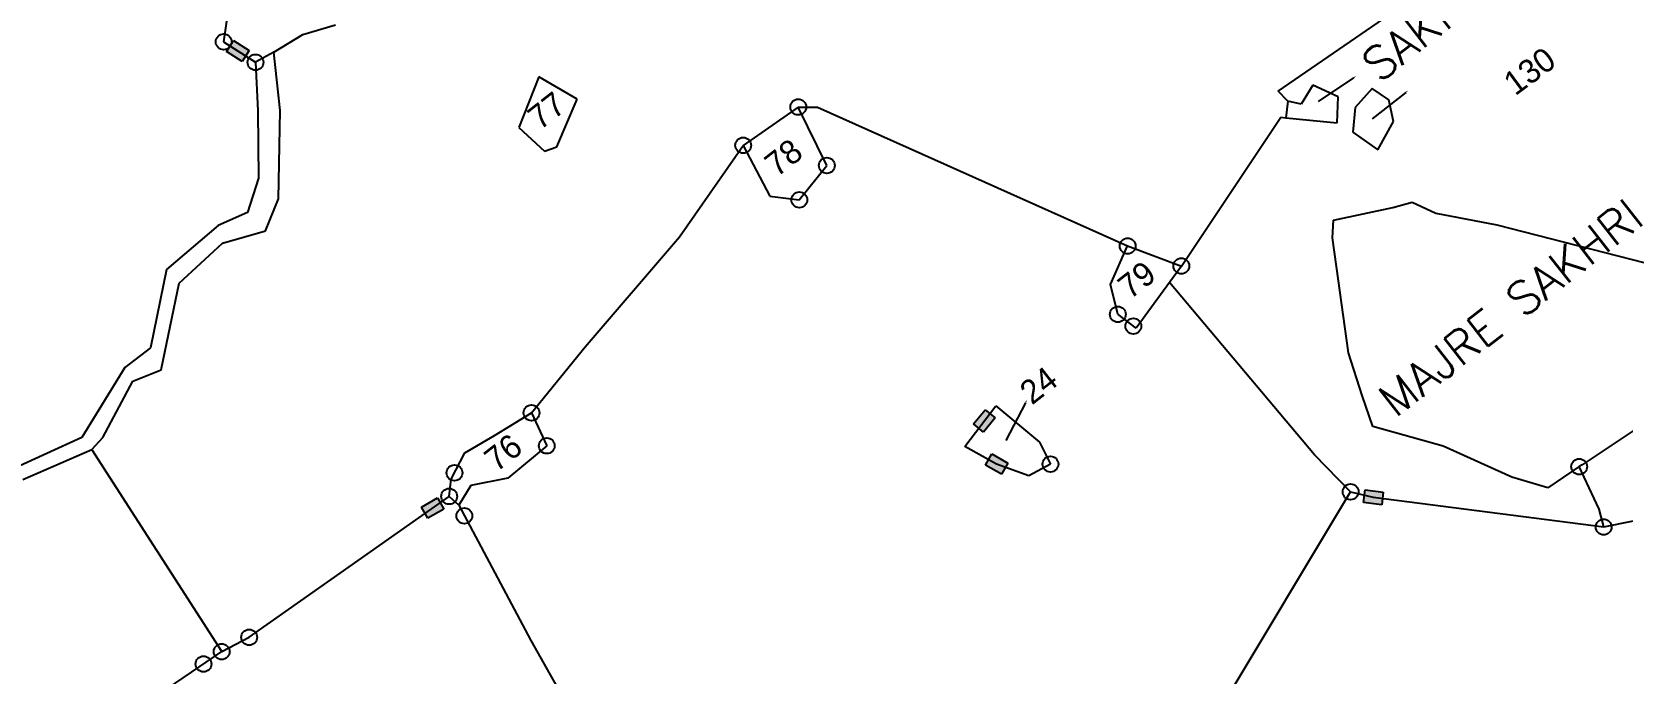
# Model space of a CAD drawing. Header units: metres. Extents: x 320041 to 325945, y 1831556 to 1836950.
# Drawn here: x 321941 to 323138, y 1834291 to 1834773 of the extents above; entities that cross this region are included whole.
import ezdxf

# ---------------------------------------------------------------- set-up
doc = ezdxf.new("R2010")
doc.units = ezdxf.units.M
for name, color, linetype in [('POLY_PARCEL', 6, 'Continuous'), ('POLY_WATER', 4, 'Continuous'), ('TEXT_MAPOUT', 7, 'Continuous'), ('TEXT_PARCEL', 7, 'Continuous'), ('V_BOUND_LINE', 7, 'Continuous')]:
    doc.layers.add(name, color=color, linetype=linetype)
doc.styles.get("Standard").update_dxf_attribs({"font": 'simplex.shx'})
doc.styles.add('TEXT_MAP', font='')
doc.styles.get('TEXT_MAP').set_extended_font_data('Kruti Dev 050')

msp = doc.modelspace()

# ---------------------------------------------------------------- hatches: boundary and pattern name
for points in [[(322099.4, 1834750.9), (322104.6, 1834759), (322092.9, 1834766.5), (322087.7, 1834758.4)], [(322665.8, 1834482.8), (322658.4, 1834488.8), (322649.6, 1834478.1), (322657, 1834472)], [(322670.5, 1834440.3), (322675.3, 1834448.7), (322663.2, 1834455.5), (322658.5, 1834447.2)], [(322956.6, 1834417.3), (322957.8, 1834426.8), (322944.1, 1834428.6), (322942.8, 1834419.1)], [(322251.1, 1834414.1), (322246.4, 1834422.4), (322234.3, 1834415.6), (322239, 1834407.2)]]:
    msp.add_hatch(color=256).paths.add_polyline_path(points)

# ---------------------------------------------------------------- linework, layer by layer
for p, q in [((322087.7, 1834758.4), (322092.9, 1834766.5)), ((322092.9, 1834766.5), (322104.6, 1834759)), ((322099.4, 1834750.9), (322087.7, 1834758.4)), ((322104.6, 1834759), (322099.4, 1834750.9)), ((322935.5, 1834738.6), (322908.9, 1834720.8)), ((322974.7, 1834727.4), (322949.5, 1834707.7)), ((322649.6, 1834478.1), (322658.4, 1834488.8)), ((322658.4, 1834488.8), (322665.8, 1834482.8)), ((322688.7, 1834494.1), (322673.9, 1834465.7)), ((322657, 1834472), (322649.6, 1834478.1)), ((322665.8, 1834482.8), (322657, 1834472)), ((322658.5, 1834447.2), (322663.2, 1834455.5)), ((322663.2, 1834455.5), (322675.3, 1834448.7)), ((322670.5, 1834440.3), (322658.5, 1834447.2)), ((322675.3, 1834448.7), (322670.5, 1834440.3)), ((322942.8, 1834419.1), (322944.1, 1834428.6)), ((322944.1, 1834428.6), (322957.8, 1834426.8)), ((322957.8, 1834426.8), (322956.6, 1834417.3)), ((322234.3, 1834415.6), (322246.4, 1834422.4)), ((322239, 1834407.2), (322234.3, 1834415.6)), ((322251.1, 1834414.1), (322239, 1834407.2)), ((322246.4, 1834422.4), (322251.1, 1834414.1)), ((322956.6, 1834417.3), (322942.8, 1834419.1))]:
    msp.add_line(p, q)
for centre in [(322085.4, 1834765.6), (322109.4, 1834750.2), (322517.7, 1834716.5), (322476.3, 1834687.7), (322539.2, 1834672.5), (322518.5, 1834646.7), (322765.5, 1834612), (322805.9, 1834596.9), (322758.1, 1834560.6), (322769.8, 1834551.7), (322317, 1834486.5), (322328.5, 1834461.7), (322707.4, 1834447.9), (323105.2, 1834446), (322259.1, 1834441.3), (322255.1, 1834423.6), (322933.2, 1834427), (322266.5, 1834409), (323123.6, 1834400.6), (322104.6, 1834317.6), (322084, 1834306.8), (322070.3, 1834297.5)]:
    msp.add_circle(centre, 5.95)
for points in [[(322935.2, 1834738.9), (322937.5, 1834740), (322935.7, 1834738.2)], [(322974.4, 1834727.8), (322976.6, 1834729), (322974.9, 1834727.1)], [(322688.3, 1834494.3), (322689.8, 1834496.3), (322689.1, 1834493.9)]]:
    msp.add_solid(points)
at = {"layer": 'POLY_PARCEL'}
for p, q in [((322095.5, 1834837), (322085.4, 1834765.6)), ((322878.7, 1834728.4), (322986.4, 1834802.5)), ((322145, 1834771.1), (322169.5, 1834778.4)), ((322085.4, 1834765.6), (322109.4, 1834750.2)), ((322123.3, 1834757.9), (322145, 1834771.1)), ((322322.5, 1834739.3), (322307.5, 1834701.2)), ((322351.5, 1834722.5), (322322.5, 1834739.3)), ((322886.1, 1834720.9), (322878.7, 1834728.4)), ((322336, 1834686.6), (322351.5, 1834722.5)), ((322517.7, 1834716.5), (322476.3, 1834687.7)), ((322517.7, 1834716.5), (322532.2, 1834716.3)), ((322539.2, 1834672.5), (322517.7, 1834716.5)), ((322532.2, 1834716.3), (322765.5, 1834612)), ((322307.5, 1834701.2), (322326.7, 1834683.3)), ((322805.9, 1834596.9), (322880.7, 1834708.8)), ((322880.7, 1834708.8), (322884.6, 1834708.4)), ((322326.7, 1834683.3), (322336, 1834686.6)), ((322428.3, 1834618.8), (322476.3, 1834687.7)), ((322476.3, 1834687.7), (322496.3, 1834649.4)), ((322518.5, 1834646.7), (322539.2, 1834672.5)), ((322496.3, 1834649.4), (322518.5, 1834646.7)), ((322357.5, 1834536.2), (322428.3, 1834618.8)), ((322752.6, 1834582.9), (322765.5, 1834612)), ((322765.5, 1834612), (322805.9, 1834596.9)), ((322805.9, 1834596.9), (322796.9, 1834584.5)), ((322758.1, 1834560.6), (322752.6, 1834582.9)), ((322796.9, 1834584.5), (322772, 1834550.1)), ((322906, 1834454.9), (322796.9, 1834584.5)), ((322772, 1834550.1), (322758.1, 1834560.6)), ((322317, 1834486.5), (322357.5, 1834536.2)), ((322289.2, 1834469.3), (322317, 1834486.5)), ((322317, 1834486.5), (322328.5, 1834461.7)), ((322643.1, 1834461.1), (322666.3, 1834491.8)), ((322666.3, 1834491.8), (322699.2, 1834464.5)), ((322266.9, 1834456.4), (322289.2, 1834469.3)), ((322328.5, 1834461.7), (322299.3, 1834437.2)), ((322666.9, 1834447.9), (322643.1, 1834461.1)), ((322699.2, 1834464.5), (322707.4, 1834447.9)), ((322084, 1834306.8), (321986.4, 1834458.9)), ((322256.7, 1834436.6), (322266.9, 1834456.4)), ((322933.2, 1834427), (322906, 1834454.9)), ((322299.3, 1834437.2), (322271.5, 1834431.7)), ((322691.2, 1834439), (322666.9, 1834447.9)), ((322707.4, 1834447.9), (322691.2, 1834439)), ((323120.3, 1834414.1), (323105.2, 1834446)), ((322255.1, 1834423.6), (322256.7, 1834436.6)), ((322271.5, 1834431.7), (322262.3, 1834417)), ((322779.5, 1834170.8), (322933.2, 1834427)), ((322933.2, 1834427), (322950.3, 1834423)), ((322104.6, 1834317.6), (322255.1, 1834423.6)), ((322262.3, 1834417), (322255.1, 1834423.6)), ((322262.3, 1834417), (322316.4, 1834315.1)), ((322950.3, 1834423), (323123.6, 1834400.6)), ((323123.6, 1834400.6), (323120.3, 1834414.1)), ((323123.6, 1834400.6), (323189.7, 1834414.2)), ((322084, 1834306.8), (322104.6, 1834317.6)), ((321960.2, 1834222.9), (322084, 1834306.8)), ((322316.4, 1834315.1), (322402.9, 1834163))]:
    msp.add_line(p, q, dxfattribs=at)
at = {"layer": 'POLY_WATER'}
for p, q in [((322123.3, 1834757.9), (322109.4, 1834750.2)), ((322109.4, 1834750.2), (322111.1, 1834713.7)), ((322128, 1834713.9), (322123.3, 1834757.9)), ((322111.1, 1834713.7), (322111.7, 1834663.1)), ((322126.6, 1834647.4), (322128, 1834713.9)), ((322111.7, 1834663.1), (322103.4, 1834637.3)), ((322116.9, 1834623.3), (322126.6, 1834647.4)), ((322103.4, 1834637.3), (322081.4, 1834627.3)), ((322081.4, 1834627.3), (322042.4, 1834594.2)), ((322084.7, 1834614), (322116.9, 1834623.3)), ((322051.9, 1834584), (322084.7, 1834614)), ((322042.4, 1834594.2), (322030.4, 1834535.4)), ((322038.4, 1834518.9), (322051.9, 1834584)), ((322030.4, 1834535.4), (322011.1, 1834520.6)), ((322011.1, 1834520.6), (321978.7, 1834467.9)), ((321994.6, 1834467.9), (322017.2, 1834510.2)), ((322017.2, 1834510.2), (322038.4, 1834518.9)), ((321978.7, 1834467.9), (321926.2, 1834443.9)), ((321986.4, 1834458.9), (321994.6, 1834467.9)), ((321934.4, 1834436.4), (321986.4, 1834458.9))]:
    msp.add_line(p, q, dxfattribs=at)
at = {"layer": 'V_BOUND_LINE'}
for p, q in [((322904.7, 1834733.1), (322895.9, 1834718.8)), ((322923.8, 1834724.2), (322904.7, 1834733.1)), ((322923.1, 1834704.6), (322923.8, 1834724.2)), ((322949.4, 1834730.5), (322936.7, 1834716.2)), ((322961.9, 1834721.9), (322949.4, 1834730.5)), ((322886.1, 1834720.9), (322884.6, 1834708.4)), ((322895.9, 1834718.8), (322886.1, 1834720.9)), ((322936.7, 1834716.2), (322934.8, 1834697.6)), ((322965.6, 1834705.7), (322961.9, 1834721.9)), ((322884.6, 1834708.4), (322923.1, 1834704.6)), ((322953.8, 1834684.3), (322965.6, 1834705.7)), ((322934.8, 1834697.6), (322953.8, 1834684.3)), ((322920.3, 1834631.5), (322964.9, 1834641)), ((322964.9, 1834641), (322979.4, 1834644.9)), ((322979.4, 1834644.9), (322997.2, 1834636.6)), ((322919.5, 1834618), (322920.3, 1834631.5)), ((322997.2, 1834636.6), (323043.1, 1834628)), ((322922.6, 1834596.6), (322919.5, 1834618)), ((323043.1, 1834628), (323169.4, 1834595.6)), ((322931.7, 1834531.5), (322922.6, 1834596.6)), ((322941.8, 1834499.6), (322931.7, 1834531.5)), ((322949.9, 1834476.2), (322941.8, 1834499.6)), ((323002.9, 1834461.4), (322949.9, 1834476.2)), ((323150.3, 1834476), (323107.3, 1834447.4)), ((323054.5, 1834438.1), (323002.9, 1834461.4)), ((323081.5, 1834430), (323054.5, 1834438.1)), ((323105.2, 1834446), (323081.5, 1834430)), ((323107.3, 1834447.4), (323105.2, 1834446))]:
    msp.add_line(p, q, dxfattribs=at)

# ---------------------------------------------------------------- texts
at = {"layer": 'TEXT_MAPOUT'}
for s, p in [('SAKHARI', (322954.7, 1834734.2)), ('MAJRE SAKHRI', (322966.9, 1834482))]:
    msp.add_text(s, height=24.95, rotation=38.0393, dxfattribs=at).set_placement(p)
at = {"layer": 'TEXT_PARCEL', "style": 'TEXT_MAP'}
for s, rotation, p in [('130', 36.4275, (323057, 1834724.5)), ('77', 38.0393, (322323.4, 1834698.6)), ('78', 38.0393, (322501.6, 1834663.3)), ('79', 38.0393, (322767.3, 1834571.3)), ('24', 38.0393, (322693.5, 1834491.9)), ('76', 38.0393, (322290.7, 1834441.4))]:
    msp.add_text(s, height=17.96, rotation=rotation, dxfattribs=at).set_placement(p)

doc.saveas('drawing.dxf')
